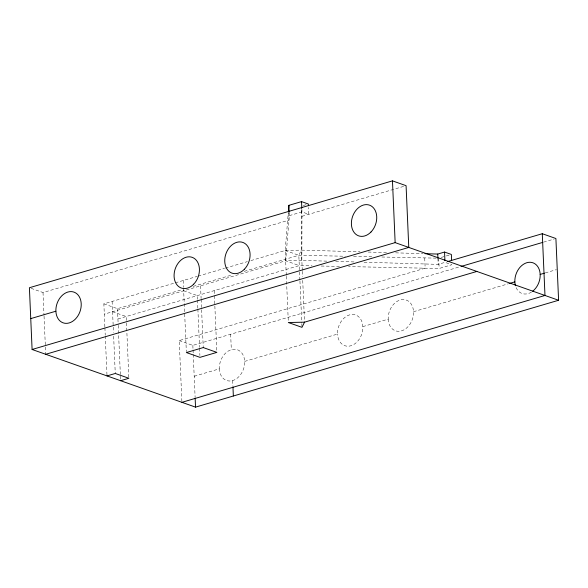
<?xml version="1.0" encoding="UTF-8"?>
<svg xmlns="http://www.w3.org/2000/svg" width="588" height="588" viewBox="0 0 588 588"><rect width="100%" height="100%" fill="white"/><g stroke="black" fill="none" stroke-linecap="round" stroke-linejoin="round"><path stroke-width="0.44" stroke-dasharray="2.94 2.21" d="M302.283 270.406L301.394 250.128L301.519 206.925L301.967 216.318L301.842 260.418L327.465 261.16M286.29 275.309L285.202 250.488L288.355 211.665M289.171 212.202L289.318 215.634L285.65 260.778L104.311 314.154M299.909 280.108L298.822 255.288L301.394 250.128L359.952 251.818M303.224 205.521L306.642 204.521M289.318 215.634L301.982 211.908L308.796 214.311L308.494 207.446M31.105 288.333L43.02 292.537L288.951 220.147L288.576 211.57M301.967 216.318L405.198 185.933M104.87 326.869L103.863 303.864L174.445 283.085M175.32 282.828L197.289 276.36M198.171 276.103L224.542 268.341M225.424 268.084L247.401 261.616M250.914 260.58L285.202 250.488L301.394 250.128M103.863 303.864L117.482 308.663L182.625 289.494M193.187 286.385L231.922 274.978M244.248 271.355L298.822 255.288L345.347 256.25M117.931 318.961L299.277 265.585L312.044 265.849M441.228 257.441L445.447 256.199M446.292 255.949L449.673 254.957M181.883 401.42L179.222 340.577L425.161 268.187L424.705 257.897M364.06 262.219L438.178 264.357L444.998 262.351L451.812 264.747L439.148 268.481L348.53 266.599M179.222 340.577L192.849 345.376L460.088 266.717M543.599 242.138L554.146 239.037M194.194 376.254L219.339 368.852A16.288 12.157 -70.6 0 1 237.75 349.897A16.288 12.157 -70.6 0 1 238.919 376.636A16.288 12.157 -70.6 0 1 219.339 368.852M244.667 361.399L337.541 334.065A16.288 12.157 -70.6 0 1 355.953 315.102A16.288 12.157 -70.6 0 1 357.122 341.841A16.288 12.157 -70.6 0 1 337.541 334.065M362.869 326.605L388.198 319.152A16.288 12.157 -70.6 0 1 406.617 300.189A16.288 12.157 -70.6 0 1 407.778 326.928A16.288 12.157 -70.6 0 1 388.198 319.152M413.533 311.699L508.679 283.688M545.296 272.913L556.395 269.642M301.842 260.418L285.65 260.778L299.277 265.585M353.557 256.419L371.8 256.802M381.832 257.007L436.075 258.132M321.166 266.033L339.408 266.415M368.191 252.054L386.485 252.583M395.636 252.847L423.088 253.641M335.697 261.395L353.998 261.925M285.202 250.488L298.822 255.288M183.669 290.795L197.289 295.602L197.45 299.233M112.565 311.721L126.192 316.528L126.427 321.974M438.692 258.183L439.148 268.481M437.913 258.353L438.178 264.357M301.835 208.475L301.982 211.908M302.32 271.318L302.563 276.764M302.717 280.395L304.54 322.173M299.946 281.02L301.769 322.79M301.813 323.701L301.931 326.428M286.327 276.213L288.348 322.525M230.65 334.249L231.327 349.691M232.672 380.568L232.914 386.015M214.179 290.626L214.811 305.157M214.855 306.069L216.876 352.381M200.559 285.827L201.111 298.535M201.155 299.446L203.213 346.67M197.487 300.137L197.847 308.31M197.884 309.222L199.553 347.361M199.589 348.272L199.905 355.534M192.849 345.376L193.004 349.015M193.048 349.919L193.202 353.55M193.246 354.461L195.106 397.143M183.221 280.505L183.522 287.363M183.559 288.223L186.33 351.639M126.464 322.885L128.882 378.282M117.482 308.663L118.173 324.407M118.21 325.311L120.393 375.262M120.43 376.166L120.628 380.708M112.117 301.431L113.205 326.252M113.241 327.163L113.484 332.61M113.638 336.24L115.263 373.476M104.907 327.773L105.223 335.042M105.267 335.946L106.972 374.997M43.02 292.537L44.012 315.241M44.049 316.146L45.357 346.111M45.401 347.023L45.717 354.285M531.442 292.096A16.288 12.157 -70.6 0 1 515.455 285.739"/><path stroke-width="0.88" d="M288.355 211.665L288.87 205.344L301.534 201.611L308.347 204.014L308.421 205.734M304.54 322.173L301.967 327.332L288.348 322.525L304.54 322.173L476.875 271.443M45.717 354.285L408.778 247.423L406.08 185.676L392.461 180.869L29.4 287.73L32.097 349.485L195.539 407.131L558.6 300.27L555.903 238.515L542.283 233.715L447.63 261.572M30.745 318.608L55.889 311.206A16.288 12.157 -70.6 0 1 74.301 292.243A16.288 12.157 -70.6 0 1 75.47 318.983A16.288 12.157 -70.6 0 1 55.889 311.206M32.097 349.485L395.151 242.624L558.6 300.27M424.918 253.693L437.729 254.067L444.55 252.054L451.363 254.457L451.621 260.462M460.963 266.46L542.717 242.396M107.009 375.908L115.263 373.476L128.882 378.282L120.628 380.708M509.561 283.431L514.845 281.873M540.181 274.42L544.444 273.163M181.92 402.324L544.98 295.463L542.283 233.715M444.55 252.054L444.925 260.631M437.729 254.067L437.913 258.353M392.461 180.869L395.151 242.624M301.534 201.611L301.798 207.615M288.87 205.344L289.134 211.342M288.502 209.857L288.576 211.57M232.951 386.919L233.348 396.003M195.142 398.047L195.539 407.131M515.455 285.739A16.288 12.157 -70.6 0 1 523.166 264.475A16.288 12.157 -70.6 0 1 539.269 269.598A16.288 12.157 -70.6 0 1 532.677 291.222M203.257 347.574L186.367 352.55L199.986 357.35L216.876 352.381L203.257 347.574M193.672 284.195A16.288 12.157 -70.6 0 0 192.511 257.456A16.288 12.157 -70.6 0 0 174.092 276.411A16.288 12.157 -70.6 0 0 193.672 284.195M244.336 269.282A16.288 12.157 -70.6 0 0 243.167 242.543A16.288 12.157 -70.6 0 0 224.756 261.506A16.288 12.157 -70.6 0 0 244.336 269.282M370.984 232.003A16.288 12.157 -70.6 0 0 369.815 205.263A16.288 12.157 -70.6 0 0 351.404 224.226A16.288 12.157 -70.6 0 0 370.984 232.003"/></g></svg>
